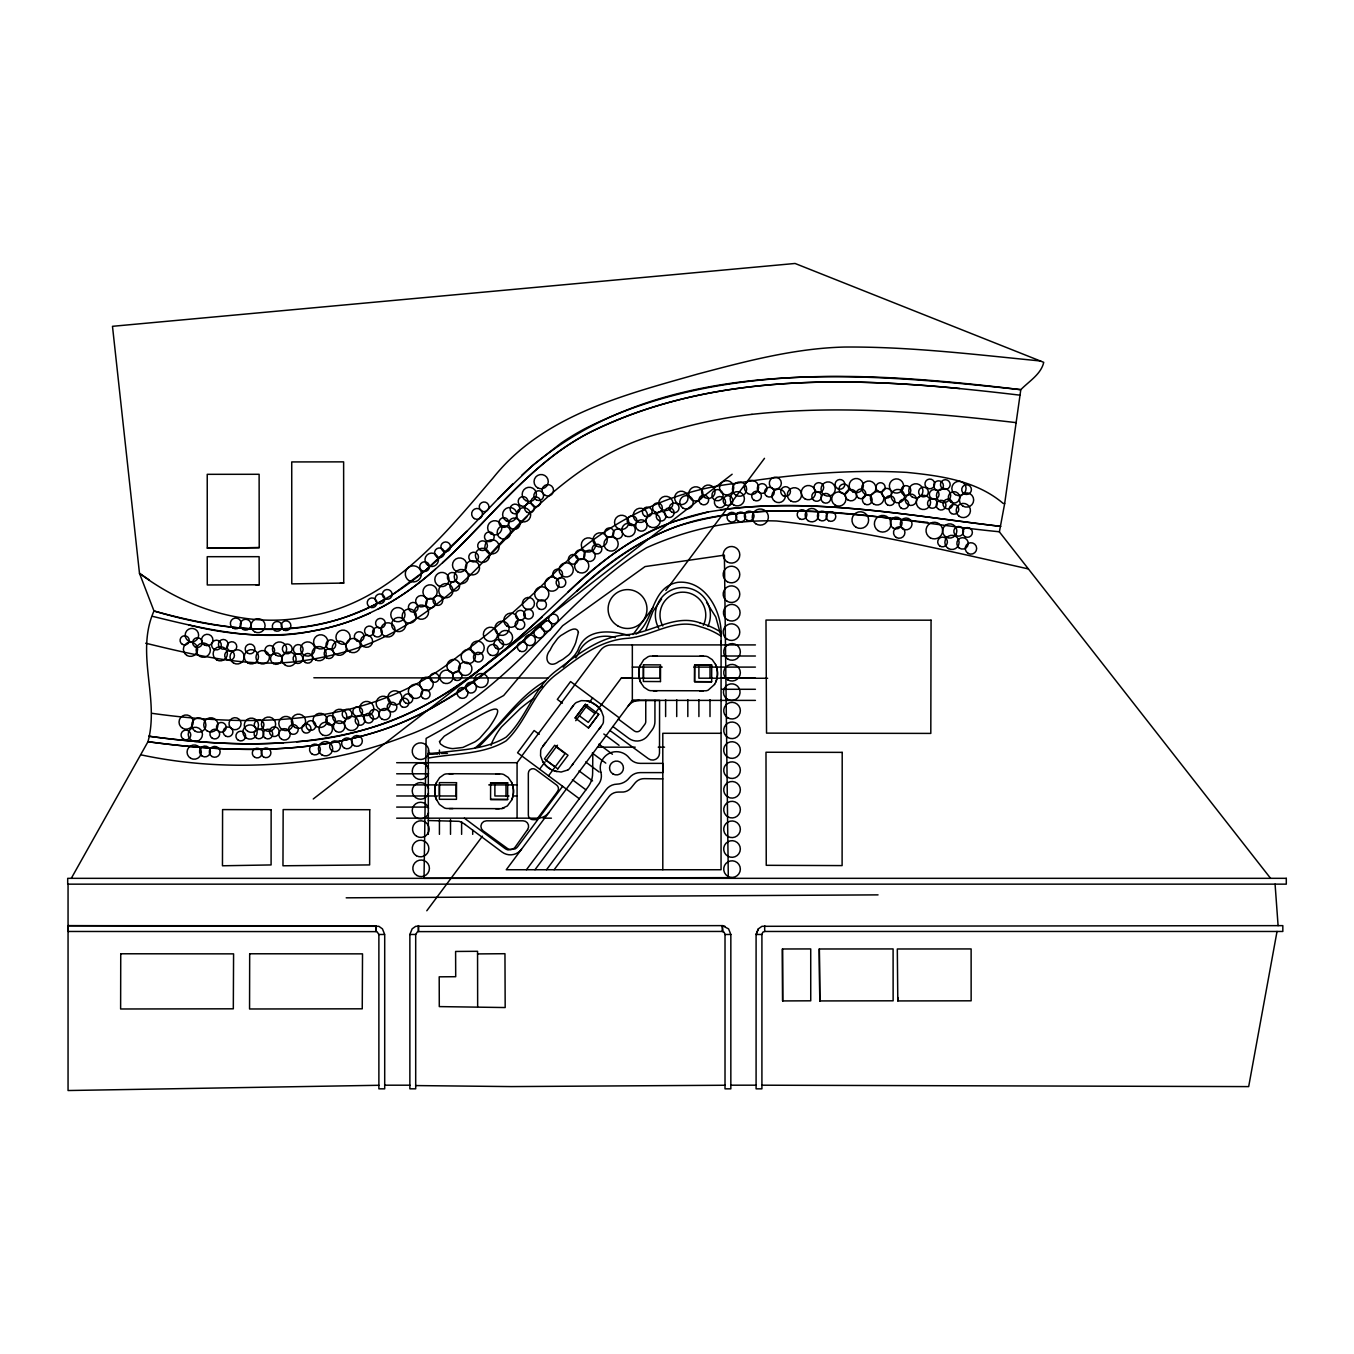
<?xml version="1.0" encoding="UTF-8"?>
<svg xmlns="http://www.w3.org/2000/svg" width="1354" height="1354" viewBox="0 0 1354 1354"><rect width="100%" height="100%" fill="white"/><g stroke="black" fill="none" stroke-linecap="round" stroke-linejoin="round"><path stroke-width="1.5" d="M376.107 925.764L68.055 925.679L68.208 931.467L376.987 931.637L378.883 934.48L378.883 1088.836L384.705 1088.836L384.705 934.48L382.437 928.861L378.832 926.305L68.055 925.679M456.518 782.697L456.467 799.334L439.39 799.3L439.424 782.629L456.501 782.68M490.571 799.469L490.622 782.781L507.682 782.849L507.648 799.52L490.571 799.469L507.632 799.537M643.438 664.848L643.387 681.485L660.464 681.57M660.481 681.553L660.532 664.899L643.455 664.831M711.662 681.722L711.713 665.085L694.636 665L694.568 681.671L711.645 681.739L694.585 681.688L694.636 665L711.696 665.051M722.241 931.45L722.274 925.628L415.729 926.288L412.141 928.844L409.873 934.463L409.873 1088.819L415.695 1088.819L415.695 934.463L417.591 931.62L722.241 931.45L724.136 932.212L725.016 934.48L725.016 1088.836L730.838 1088.836L730.838 934.48L728.57 928.861L722.274 925.628L723.121 931.637M592.815 753.467L592.629 773.388A23.238 23.17 0 0 1 588.042 786.979L526.435 869.742M550.232 769.004L548.692 767.989A21.681 21.681 0 0 1 542.582 761.286L540.551 755.752L540.686 750.404A10.273 10.273 0 0 1 541.431 748.356L574.688 703.86A10.273 10.273 0 0 1 576.364 702.489L581.323 700.644L587.162 700.847A20.242 20.242 0 0 1 590.564 701.88L597.537 706.297A21.258 21.258 0 0 1 601.498 711.239L603.529 716.774L603.41 722.122A10.273 10.273 0 0 1 602.665 724.153L569.408 768.666A10.29 10.29 0 0 1 567.732 770.037M761.913 934.48L762.793 932.212L764.688 931.467L1282.83 931.467L1282.83 925.645L761.963 926.305L758.358 928.861L756.091 934.48L756.091 1088.836L761.913 1088.836L761.913 934.48L756.091 934.48L758.358 928.861M546.474 620.606C497.663 664.222 445.957 708.379 383.064 729.772C307.493 754.957 225.915 752.215 147.975 741.704C234.767 753.399 327.194 755.634 408.959 719.617A289.333 289.333 0 0 0 441.641 702.404C519.818 658.89 570.897 580.544 649.497 538.333A236.713 236.713 0 0 1 678.134 526.012C782.544 493.431 893.843 521.595 999.404 531.767L1004.668 503.586L1020.798 389.681C1028.922 381.337 1041.124 374.212 1043.731 362.33L795.069 263.471L112.484 326.314L139.479 573.317L153.984 610.976C135.112 653.187 159.755 698.309 147.975 741.704L71.288 878.34M1277.025 931.467L1248.676 1086.602L761.913 1085.197M491.045 745.462L491.925 742.703A44.174 44.174 0 0 1 492.704 741.01L495.039 736.491A72.574 72.574 0 0 1 501.522 726.878L520.495 708.362A172.533 172.533 0 0 1 533.696 698.309M645.824 630.084L652.899 611.466L661.581 598.925M448.953 773.693L501.674 773.997A10.273 10.273 0 0 1 503.756 774.522L508.207 777.416L511.524 782.206A20.242 20.242 0 0 1 512.743 785.557L513.132 787.334A21.935 21.935 0 0 1 511.761 799.909L507.378 805.952L501.369 808.676L446.515 808.473A10.29 10.29 0 0 1 444.434 807.949L439.424 804.479L435.988 798.623A22.036 22.036 0 0 1 434.769 789.602L434.956 787.757A21.055 21.055 0 0 1 436.445 782.561L439.661 777.619L444.027 774.522A10.273 10.273 0 0 1 446.109 773.896L453.218 773.726M714.557 684.43L708.176 690.151A10.273 10.273 0 0 1 706.094 690.777L650.529 690.675A10.29 10.29 0 0 1 648.431 690.151L643.996 687.257L640.679 682.467A19.988 19.988 0 0 1 639.714 679.996L638.817 675.511A22.019 22.019 0 0 1 640.12 665.593L643.675 659.821L648.041 656.741A10.273 10.273 0 0 1 650.123 656.115L705.671 656.216A10.273 10.273 0 0 1 707.77 656.741L712.221 659.635L715.538 664.425A20.936 20.936 0 0 1 717.281 670.467L717.468 672.295A21.799 21.799 0 0 1 715.775 682.128L714.557 684.43M571.185 708.345L573.301 705.485M572.251 765.061L573.334 763.605M521.832 755.938L600.313 650.495A13.862 13.862 0 0 1 611.449 644.91L721.09 644.91L720.988 641.153M517.076 818.171L517.076 762.708L522.018 756.074M426.798 910.768L482.447 836.197M632.961 634.569L653.203 607.455M665.846 590.496L764.502 458.329M539.62 769.19L545.137 761.777M557.476 745.208L546.187 760.373L555.14 766.906M575.721 720.7L587.602 704.74M589.312 702.438L592.629 697.987M548.522 775.808L565.092 753.569L556.189 746.934M660.075 667.099L660.075 678.202L621.164 678.236L588.279 722.41L579.377 715.792M562.621 786.302L517.787 846.504A9.224 9.224 0 0 1 515.197 848.873L508.038 849.923A9.241 9.241 0 0 1 504.873 848.399L464.371 818.171M534.982 869.742L599.23 783.374A13.946 13.895 0 0 0 600.905 772.271M546.508 869.742L606.067 789.737A13.862 13.811 0 0 1 616.865 784.152A16.163 16.113 0 0 0 629.255 777.941A13.862 13.811 0 0 1 640.188 772.609L662.783 772.609L662.8 763.368L640.188 763.368A13.862 13.811 0 0 1 629.255 758.02A16.163 16.113 0 0 0 600.905 772.355M588.499 727.961L598.722 714.286L585.402 704.317L575.145 717.958L588.499 727.961L598.722 714.32M575.145 717.958L585.368 704.317M557.797 768.92L568.02 755.261L554.7 745.259L544.443 758.9L557.763 768.92M554.124 869.742L608.945 796.694A11.543 11.509 0 0 1 618.186 792.073L623.382 792.022A11.543 11.509 0 0 0 631.15 787.791L635.094 782.934A11.543 11.509 0 0 1 644.216 778.652L662.783 778.888M545.544 742.551L542.954 745.952M598.976 729.4L601.142 726.573M145.69 643.218C195.975 655.404 248.019 667.928 300.08 661.175A343.019 343.019 0 0 0 336.875 653.948C391.814 640.984 438.814 606.846 478.013 567.36C531.614 508.698 589.041 447.92 670.382 431.046A486.289 486.289 0 0 1 751.961 414.341M487.677 557.611L526.858 516.889M466.876 531.276L426.171 569.797L393.388 594.017M497.95 498.847L532.85 465.184L561.131 443.08A253.198 253.198 0 0 1 584.894 428.71C719.38 360.892 875.987 372.384 1020.798 389.681C855.694 371.842 654.321 353.039 521.713 475.322M512.794 483.886C472.258 524.1 435.277 569.966 385.162 598.993A212.578 212.578 0 0 1 356.17 612.905C291.381 640.408 219.534 629.102 153.984 610.976C229.368 633.57 315.55 640.916 385.704 598.671M567.952 592.07C593.001 567.935 620.623 545.916 652.137 530.836A243.06 243.06 0 0 1 675.426 521.087L707.956 512.015M442.589 562.79C480.992 527.738 513.2 486.035 554.785 454.436A248.679 248.679 0 0 1 587.213 433.771C720.819 366.409 876.241 378.104 1020.07 395.182M542.311 616.899C492.754 661.091 440.152 706.06 375.718 726.353C302.433 749.202 223.985 746.409 148.737 736.204C193.368 742.347 238.558 745.563 283.578 742.771M576.686 591.444C610.485 559.1 650.766 532.105 696.515 520.359C772.474 502.486 851.311 514.097 927.744 522.39M563.162 667.183L574.468 655.454A48.169 48.169 0 0 0 577.887 650.275C585.537 627.579 611.28 630.321 629.559 635.652M435.429 569.171C401.495 599.771 360.046 622.468 314.805 630.541C260.662 642.778 205.266 629.221 152.596 616.358M313.248 798.978L732.142 474.222M478.504 747.002C499.626 726.658 516.619 701.66 542.446 686.292M545.442 680.96C516.619 697.665 499.744 727.267 475.034 748.034M567.732 770.037L561.148 772.034L554.361 770.968M378.206 609.08C463.136 566.023 508.241 472.444 593.797 430.352C707.262 375.735 837.246 376.734 959.868 388.513M636.143 634.095C654.676 621.147 650.699 587.162 677.846 582.322C705.485 579.681 722.325 611.856 721.09 636.109A75.689 75.689 0 0 0 700.103 626.682C675.257 617.492 652.645 635.838 628.493 638.242C600.871 639.663 578.903 657.164 557.95 673.226C533.764 690.083 527.028 721.225 506.091 740.875C483.226 754.838 454.081 753.264 428.321 758.088M370.285 612.939C313.722 639.596 248.764 640.239 188.968 624.989M720.582 509.764C814.092 497.443 908.162 515.502 1000.843 526.384C904.218 515.197 805.681 495.378 708.497 511.914A237.576 237.576 0 0 0 675.426 521.087C599.196 546.153 552.618 615.444 490.114 661.023C436.09 707.668 367.983 737.05 296.611 741.772M751.961 414.341C839.971 404.694 928.726 412.445 1016.312 422.651M428.321 754.381C454.081 749.557 483.226 751.131 506.091 737.168C527.028 717.518 533.764 686.393 557.95 669.536C578.903 653.474 600.871 635.974 628.493 634.552C652.662 632.115 675.24 613.87 700.12 622.925M447.446 753.349L441.421 753.501M340.277 583.151L343.73 583.066L343.628 461.866L291.736 461.934L291.787 583.879L343.73 583.066M378.883 1085.282L68.055 1090.529L68.055 884.162M259.223 547.625L207.28 548.116L207.23 474.323L259.122 474.289L259.223 547.625L207.28 548.116M437.647 753.586L428.321 753.45L437.647 753.789M653.39 690.828L656.944 690.811M449.376 808.609L452.93 808.592M725.016 1085.248L511.338 1086.585L415.695 1085.569M477.573 953.91L504.957 953.707L505.177 1007.545L439.288 1006.597L439.204 976.826L455.706 976.708L455.604 951.456L477.556 951.303L477.657 1006.445M255.771 584.793L259.223 584.776L259.122 556.68L207.23 556.697L207.28 584.962L259.223 584.776M699.984 656.081L703.538 656.064M495.97 773.879L499.524 773.862M346.201 897.82L878.052 894.876M782.646 1000.928L810.741 1000.809L810.724 948.934L782.46 948.985L782.646 1000.928L782.46 948.985M728.317 877.646L424.022 878.306L426.104 738.404L503.654 695.533L562.604 625.751L645.046 566.581L724.39 555.14L728.3 877.646M819.796 1000.928L893.132 1000.809L893.098 948.934L819.305 948.985L819.796 1000.928L819.305 948.985M897.804 1000.928L971.14 1000.809L971.123 948.934L897.313 948.985L897.804 1000.928L897.753 997.475M721.97 644.91L755.43 644.91M721.97 656.013L755.43 656.013M632.335 667.099L662.241 667.099M693.773 667.099L721.09 667.099M721.97 667.099L755.43 667.099M721.09 678.202L698.901 678.202L698.901 667.099M721.97 678.202L755.43 678.202M621.164 678.236L632.335 678.236M721.97 689.288L755.43 689.288M755.43 700.39L632.335 700.39L506.261 869.742L721.056 869.742L721.09 632.284A75.689 75.689 0 0 0 700.103 622.975M721.056 733.293L662.8 733.293L662.8 869.742M597.503 747.171L635.212 747.171M658.247 747.171L664.543 747.171M396.654 762.708L428.016 762.708M428.321 762.708L517.076 762.708M396.654 773.794L428.016 773.794M396.654 784.897L428.016 784.897M428.321 784.897L437.562 784.897M439.305 784.897L456.112 784.897L456.061 795.983L439.424 795.983L439.424 784.897M488.76 784.897L517.076 784.897M396.654 795.983L428.016 795.983M428.321 795.983L437.562 795.983M509.019 795.983L494.887 795.983L494.887 784.897M513.048 795.983L517.076 795.983M396.654 807.086L428.016 807.086M396.654 818.171L428.016 818.171M428.321 818.171L537.69 818.171A13.862 13.862 0 0 0 548.81 812.586M543.056 818.171L551.416 818.171M428.321 820.524L459.091 821.336A21.325 21.325 0 0 1 465.116 824.518M378.883 934.48L384.485 934.48M409.873 934.463L415.695 934.463M725.016 934.48L730.838 934.48M384.705 1085.197L409.873 1085.197M730.838 1085.197L756.091 1085.18M313.84 677.779L548.133 678.032M721.208 678.219L767.633 678.269M657.232 655.945L652.966 655.895M490.622 782.781L507.699 782.866M699.696 690.946L703.251 690.997M495.682 808.744L499.237 808.778M1040.651 360.993C975.388 354.613 910.074 346.539 844.388 347.047C794.375 348.317 745.682 361.349 697.598 374.076C623.906 395.063 543.072 415.153 492.974 478.08C444.01 535.253 391.272 601.074 312.96 615.461C251.776 629.83 188.765 610.316 139.479 573.317L149.38 580.02M151.936 713.321C255.584 727.724 373.23 725.879 458.109 656.216C492.044 631.963 523.406 604.409 552.669 574.722C601.345 525.538 665.152 491.536 734.342 483.547C791.278 474.391 849.043 469.212 906.723 472.377C940.471 475.796 976.268 480.568 1003.06 503.333L1004.668 503.586M615.393 637.632C600.719 633.147 583.252 639.342 577.887 654.473A46.374 46.374 0 0 1 575.704 657.841M1028.397 568.934C945.092 550.232 861.652 530.176 776.637 520.985C731.955 519.394 687.307 529.482 646.62 547.71C559.862 600.567 505.668 699.781 407.249 735.476A429.184 429.184 0 0 1 334.489 756.92C270.631 768.243 204.183 768.412 140.647 754.77M722.241 925.645L724.965 926.305M609.909 730.5L648.464 758.748A6.939 6.939 0 0 0 659.5 753.179L659.584 700.424L632.335 700.39L632.335 644.91M619.32 717.874L570.576 681.57L557.323 699.375L562.418 703.166M618.338 719.092L634.214 730.906A4.57 4.57 0 0 0 640.611 729.958L644.842 724.288A4.637 4.637 0 0 0 645.756 721.513L645.756 700.39M612.888 726.523L628.764 738.336A13.726 13.726 0 0 0 647.957 735.51L652.188 729.84A13.929 13.929 0 0 0 654.93 721.513L654.947 700.39M585.994 706.89L594.897 713.524M603.833 734.003L619.049 745.326M598.908 744.158L612.431 754.229M592.273 753.061L605.797 763.131M585.656 761.963L599.179 772.034M539.231 734.308L534.136 730.517L517.567 752.773L579.309 798.725M579.038 770.866L592.544 780.919M572.403 779.752L585.927 789.822M465.116 824.501L502.114 852.106A13.845 13.845 0 0 0 521.493 849.28M706.585 602.378L715.826 617.069L720.362 633.604M999.286 531.75L1270.577 878.323M1275.079 884.145L1278.091 925.645M764.688 925.645L764.688 931.467M710.004 667.099L710.004 678.202M710.004 699.713L710.004 716.571M698.901 699.713L698.901 716.571M687.815 699.713L687.815 716.571M676.712 699.713L676.712 716.571M665.626 699.713L665.626 716.571M643.438 667.099L643.438 678.202M505.99 784.897L505.99 795.983M472.698 830.137L472.698 834.352M461.612 821.709L461.612 834.352M450.51 819.61L450.51 834.352M439.424 750.065L439.424 754.28M439.424 819.61L439.424 834.352M428.321 750.065L428.321 834.352M428.541 812.857A8.327 8.327 0 0 1 415.729 817.359A8.327 8.327 0 0 1 415.729 803.785A8.327 8.327 0 0 1 428.541 808.27M428.541 793.207A8.327 8.327 0 0 1 415.729 797.709A8.327 8.327 0 0 1 415.729 784.118A8.327 8.327 0 0 1 428.541 788.62M428.558 773.472A8.327 8.327 0 0 1 415.746 777.975A8.327 8.327 0 0 1 415.746 764.401A8.327 8.327 0 0 1 428.558 768.903M556.934 771.628A21.613 21.613 0 0 1 542.666 761.236M587.145 700.898A21.613 21.613 0 0 1 601.413 711.29M640.713 682.45A21.613 21.613 0 0 1 640.527 664.797M715.487 664.442A21.613 21.613 0 0 1 715.691 682.094M436.699 800.248A21.613 21.613 0 0 1 436.513 782.595M504.162 807.949A10.273 10.273 0 0 1 502.08 808.575M511.49 782.223A21.613 21.613 0 0 1 511.677 799.875M658.772 628.324A27.503 27.503 0 0 1 681.807 587.568A27.503 27.503 0 0 1 707.939 626.411M662.749 625.954A22.883 22.883 0 0 1 682.501 592.172A22.883 22.883 0 0 1 703.335 625.311M628.171 705.976A13.862 13.862 0 0 1 639.308 700.39M271.138 809.709L271.088 864.935L222.462 865.781L222.581 809.59L271.138 809.709M376.107 925.645L376.107 931.467L376.107 925.645M418.454 925.628L418.454 931.45L418.454 925.628M842.205 752.367L842.103 865.595L766.246 865.308L765.992 752.249L842.205 752.367M120.743 953.775L120.624 1008.984L233.311 1008.815L233.582 953.859L120.743 953.775M249.678 953.775L249.559 1008.984L362.246 1008.815L362.517 953.859L249.678 953.775M369.744 809.709L369.642 864.918L282.969 865.781L283.155 809.59L369.744 809.709M931.061 620.183L930.807 733.411L766.533 733.123L765.992 620.064L931.061 620.183M439.508 741.586L440.456 743.989L443.74 746.223A23.543 23.543 0 0 0 445.788 747.086A24.931 24.931 0 0 0 452.862 748.627L462.882 747.459L474.882 741.89A40.197 40.197 0 0 0 479.807 738.201L488.76 727.978A105.646 105.646 0 0 0 492.111 723.036C510.34 695.11 478.639 716.994 469.178 721.208A284.56 284.56 0 0 0 460.851 725.896L444.264 736.204L439.508 741.586M578.412 632.301L575.755 642.575A102.041 102.041 0 0 1 574.418 645.841L571.456 651.562A20.885 20.885 0 0 1 568.714 654.879L562.959 659.28A45.359 45.359 0 0 1 558.83 661.531C548.522 669.485 543.056 658.264 550.13 650.072A65.686 65.686 0 0 1 552.957 644.859L557.611 638.529A26.775 26.775 0 0 1 561.131 635.348C565.278 633.249 576.347 624.245 578.412 632.301M527.603 829.562L515.163 847.13A5.551 5.551 0 0 1 507.378 848.416L483.158 830.848A5.551 5.551 0 0 1 486.408 820.812L523.067 820.812A5.551 5.551 0 0 1 527.603 829.562M557.543 791.515L536.59 819.661L532.951 819.661A4.621 4.621 0 0 1 528.331 815.04L528.331 773.303A4.604 4.604 0 0 1 535.659 769.563L556.579 785.015A4.637 4.637 0 0 1 557.543 791.515M1286.3 878.323L67.7 878.34L67.7 884.162L1286.3 884.145L1286.3 878.323M727.877 679.911A8.327 8.327 0 0 0 740.35 672.718A8.327 8.327 0 0 0 727.877 665.508A8.327 8.327 0 0 0 727.877 679.911M726.946 698.935A8.327 8.327 0 0 0 740.029 692.893A8.327 8.327 0 0 0 728.249 684.582A8.327 8.327 0 0 0 726.946 698.935M727.877 876.326A8.327 8.327 0 0 0 740.35 869.116A8.327 8.327 0 0 0 727.877 861.906A8.327 8.327 0 0 0 727.877 876.326M727.877 816.834A8.327 8.327 0 0 0 740.35 809.624A8.327 8.327 0 0 0 727.877 802.414A8.327 8.327 0 0 0 727.877 816.834M727.877 836.484A8.327 8.327 0 0 0 740.35 829.274A8.327 8.327 0 0 0 727.877 822.064A8.327 8.327 0 0 0 727.877 836.484M727.843 856.202A8.327 8.327 0 0 0 740.333 849.009A8.327 8.327 0 0 0 727.843 841.799A8.327 8.327 0 0 0 727.843 856.202M727.877 777.365A8.327 8.327 0 0 0 740.35 770.155A8.327 8.327 0 0 0 727.877 762.945A8.327 8.327 0 0 0 727.877 777.365M727.877 797.015A8.327 8.327 0 0 0 740.35 789.805A8.327 8.327 0 0 0 727.877 782.595A8.327 8.327 0 0 0 727.877 797.015M727.877 717.874A8.327 8.327 0 0 0 740.35 710.664A8.327 8.327 0 0 0 727.877 703.454A8.327 8.327 0 0 0 727.877 717.874M727.877 737.524A8.327 8.327 0 0 0 740.35 730.314A8.327 8.327 0 0 0 727.877 723.121A8.327 8.327 0 0 0 727.877 737.524M727.843 757.258A8.327 8.327 0 0 0 740.333 750.048A8.327 8.327 0 0 0 727.843 742.838A8.327 8.327 0 0 0 727.843 757.258M727.877 659.127A8.31 8.31 0 0 0 740.35 651.934A8.31 8.31 0 0 0 727.877 644.724A8.31 8.31 0 0 0 727.877 659.127M727.301 639.342A8.327 8.327 0 0 0 739.792 632.132A8.327 8.327 0 0 0 727.301 624.922A8.327 8.327 0 0 0 727.301 639.342M727.589 619.912A8.327 8.327 0 0 0 740.079 612.702A8.327 8.327 0 0 0 727.589 605.492A8.327 8.327 0 0 0 727.589 619.912M727.301 601.379A8.327 8.327 0 0 0 739.792 594.169A8.327 8.327 0 0 0 727.301 586.976A8.327 8.327 0 0 0 727.301 601.379M727.301 581.729A8.327 8.327 0 0 0 739.792 574.519A8.327 8.327 0 0 0 727.301 567.309A8.327 8.327 0 0 0 727.301 581.729M902.746 528.754A5.907 5.907 0 0 0 912.021 524.455A5.907 5.907 0 0 0 903.66 518.565A5.907 5.907 0 0 0 902.746 528.754M893.251 528.128A5.907 5.907 0 0 0 902.102 523.016A5.907 5.907 0 0 0 893.251 517.905A5.907 5.907 0 0 0 893.251 528.128M877.9 530.565A8.327 8.327 0 0 0 890.983 524.506A8.327 8.327 0 0 0 879.203 516.196A8.327 8.327 0 0 0 877.9 530.565M930.181 537.775A8.327 8.327 0 0 0 942.655 530.565A8.327 8.327 0 0 0 930.181 523.355A8.327 8.327 0 0 0 930.181 537.775M856.134 527.298A8.327 8.327 0 0 0 868.625 520.088A8.327 8.327 0 0 0 856.134 512.878A8.327 8.327 0 0 0 856.134 527.298M727.335 561.995A8.327 8.327 0 0 0 739.809 554.802A8.327 8.327 0 0 0 727.335 547.591A8.327 8.327 0 0 0 727.335 561.995M416.964 875.513A8.31 8.31 0 0 0 429.421 868.32A8.31 8.31 0 0 0 416.964 861.127A8.31 8.31 0 0 0 416.964 875.513M416.389 855.728A8.327 8.327 0 0 0 428.863 848.518A8.327 8.327 0 0 0 416.389 841.325A8.327 8.327 0 0 0 416.389 855.728M416.677 836.298A8.327 8.327 0 0 0 429.15 829.088A8.327 8.327 0 0 0 416.677 821.895A8.327 8.327 0 0 0 416.677 836.298M416.389 758.392A8.327 8.327 0 0 0 428.863 751.182A8.327 8.327 0 0 0 416.389 743.972A8.327 8.327 0 0 0 416.389 758.392M725.575 504.788A4.857 4.857 0 0 0 732.869 500.574A4.857 4.857 0 0 0 725.575 496.359A4.857 4.857 0 0 0 725.575 504.788M723.053 493.939A7.125 7.125 0 0 0 733.75 487.762A7.125 7.125 0 0 0 723.053 481.601A7.125 7.125 0 0 0 723.053 493.939M733.716 504.957A7.125 7.125 0 0 0 744.412 498.797A7.125 7.125 0 0 0 733.716 492.619A7.125 7.125 0 0 0 733.716 504.957M951.507 513.555A4.857 4.857 0 0 0 958.801 509.341A4.857 4.857 0 0 0 951.507 505.127A4.857 4.857 0 0 0 951.507 513.555M968.11 553.38A5.704 5.704 0 0 0 976.674 548.438A5.704 5.704 0 0 0 968.11 543.496A5.704 5.704 0 0 0 968.11 553.38M896.365 537.504A5.704 5.704 0 0 0 904.929 532.545A5.704 5.704 0 0 0 896.365 527.603A5.704 5.704 0 0 0 896.365 537.504M959.258 548.048A5.704 5.704 0 0 0 968.228 543.902A5.704 5.704 0 0 0 960.138 538.215A5.704 5.704 0 0 0 959.258 548.048M939.761 545.95A4.857 4.857 0 0 0 947.394 542.412A4.857 4.857 0 0 0 940.505 537.572A4.857 4.857 0 0 0 939.761 545.95M948.426 548.556A7.125 7.125 0 0 0 959.106 542.395A7.125 7.125 0 0 0 948.426 536.218A7.125 7.125 0 0 0 948.426 548.556M951.168 502.317A5.704 5.704 0 0 0 959.732 497.375A5.704 5.704 0 0 0 951.168 492.433A5.704 5.704 0 0 0 951.168 502.317M942.536 488.523A4.857 4.857 0 0 0 950.169 484.986A4.857 4.857 0 0 0 943.281 480.145A4.857 4.857 0 0 0 942.536 488.523M936.122 489.877A4.857 4.857 0 0 0 943.416 485.663A4.857 4.857 0 0 0 936.122 481.449A4.857 4.857 0 0 0 936.122 489.877M927.388 488.134A4.857 4.857 0 0 0 934.683 483.92A4.857 4.857 0 0 0 927.388 479.705A4.857 4.857 0 0 0 927.388 488.134M959.224 516.314A7.125 7.125 0 0 0 970.412 511.135A7.125 7.125 0 0 0 960.324 504.026A7.125 7.125 0 0 0 959.224 516.314M962.999 506.159A7.125 7.125 0 0 0 973.678 499.998A7.125 7.125 0 0 0 962.999 493.821A7.125 7.125 0 0 0 962.999 506.159M964.133 493.821A4.857 4.857 0 0 0 971.427 489.606A4.857 4.857 0 0 0 964.133 485.409A4.857 4.857 0 0 0 964.133 493.821M955.382 494.616A7.125 7.125 0 0 0 966.079 488.456A7.125 7.125 0 0 0 955.382 482.278A7.125 7.125 0 0 0 955.382 494.616M931.772 498.627A4.857 4.857 0 0 0 939.067 494.413A4.857 4.857 0 0 0 931.772 490.199A4.857 4.857 0 0 0 931.772 498.627M903.541 494.701A4.857 4.857 0 0 0 910.836 490.486A4.857 4.857 0 0 0 903.541 486.272A4.857 4.857 0 0 0 903.541 494.701M908.06 504.72A5.704 5.704 0 0 0 916.624 499.778A5.704 5.704 0 0 0 908.06 494.836A5.704 5.704 0 0 0 908.06 504.72M945.464 508.258A4.857 4.857 0 0 0 952.759 504.043A4.857 4.857 0 0 0 945.464 499.829A4.857 4.857 0 0 0 945.464 508.258M965.08 536.658A4.857 4.857 0 0 0 972.375 532.444A4.857 4.857 0 0 0 965.08 528.229A4.857 4.857 0 0 0 965.08 536.658M956.262 535.541A4.857 4.857 0 0 0 963.557 531.327A4.857 4.857 0 0 0 956.262 527.112A4.857 4.857 0 0 0 956.262 535.541M946.158 537.132A7.125 7.125 0 0 0 956.838 530.971A7.125 7.125 0 0 0 946.158 524.793A7.125 7.125 0 0 0 946.158 537.132M938.677 509.375A4.857 4.857 0 0 0 945.972 505.16A4.857 4.857 0 0 0 938.677 500.946A4.857 4.857 0 0 0 938.677 509.375M384.807 598.603A4.857 4.857 0 0 0 392.101 594.389A4.857 4.857 0 0 0 384.807 590.175A4.857 4.857 0 0 0 384.807 598.603M377.563 603.021A4.857 4.857 0 0 0 384.858 598.807A4.857 4.857 0 0 0 377.563 594.592A4.857 4.857 0 0 0 377.563 603.021M369.642 606.998A4.857 4.857 0 0 0 376.937 602.784A4.857 4.857 0 0 0 369.642 598.586A4.857 4.857 0 0 0 369.642 606.998M409.314 580.866A8.073 8.073 0 0 0 421.416 573.876A8.073 8.073 0 0 0 409.314 566.886A8.073 8.073 0 0 0 409.314 580.866M746.765 520.173A4.857 4.857 0 0 0 754.06 515.959A4.857 4.857 0 0 0 746.765 511.744A4.857 4.857 0 0 0 746.765 520.173M738.336 521.138A4.857 4.857 0 0 0 745.631 516.923A4.857 4.857 0 0 0 738.336 512.709A4.857 4.857 0 0 0 738.336 521.138M729.467 521.408A4.857 4.857 0 0 0 736.779 517.194A4.857 4.857 0 0 0 729.467 512.98A4.857 4.857 0 0 0 729.467 521.408M823.418 502.503A4.857 4.857 0 0 0 830.73 498.289A4.857 4.857 0 0 0 823.418 494.075A4.857 4.857 0 0 0 823.418 502.503M901.07 508.038A4.857 4.857 0 0 0 908.703 504.5A4.857 4.857 0 0 0 901.832 499.643A4.857 4.857 0 0 0 901.07 508.038M929.961 507.615A4.857 4.857 0 0 0 937.256 503.4A4.857 4.857 0 0 0 929.961 499.186A4.857 4.857 0 0 0 929.961 507.615M940.014 501.725A7.125 7.125 0 0 0 950.694 495.564A7.125 7.125 0 0 0 940.014 489.386A7.125 7.125 0 0 0 940.014 501.725M816.394 491.739A4.857 4.857 0 0 0 823.689 487.525A4.857 4.857 0 0 0 816.394 483.31A4.857 4.857 0 0 0 816.394 491.739M759.357 492.501A4.857 4.857 0 0 0 767.007 488.946A4.857 4.857 0 0 0 760.119 484.106A4.857 4.857 0 0 0 759.357 492.501M841.443 493.127A4.857 4.857 0 0 0 848.738 488.912A4.857 4.857 0 0 0 841.443 484.698A4.857 4.857 0 0 0 841.443 493.127M837.534 488.574A4.857 4.857 0 0 0 844.828 484.36A4.857 4.857 0 0 0 837.534 480.145A4.857 4.857 0 0 0 837.534 488.574M813.889 500.421A4.857 4.857 0 0 0 821.523 496.884A4.857 4.857 0 0 0 814.634 492.027A4.857 4.857 0 0 0 813.889 500.421M701.372 504.196A4.857 4.857 0 0 0 708.667 499.981A4.857 4.857 0 0 0 701.372 495.767A4.857 4.857 0 0 0 701.372 504.196M714.337 499.761A5.619 5.619 0 0 0 723.154 495.666A5.619 5.619 0 0 0 715.2 490.063A5.619 5.619 0 0 0 714.337 499.761M717.163 507.005A5.619 5.619 0 0 0 725.592 502.148A5.619 5.619 0 0 0 717.163 497.29A5.619 5.619 0 0 0 717.163 507.005M766.99 496.393A4.857 4.857 0 0 0 774.285 492.179A4.857 4.857 0 0 0 766.99 487.965A4.857 4.857 0 0 0 766.99 496.393M919.891 508.562A7.125 7.125 0 0 0 930.587 502.402A7.125 7.125 0 0 0 919.891 496.224A7.125 7.125 0 0 0 919.891 508.562M804.835 498.78A7.125 7.125 0 0 0 815.531 492.619A7.125 7.125 0 0 0 804.835 486.441A7.125 7.125 0 0 0 804.835 498.78M865.24 494.295A7.125 7.125 0 0 0 875.92 488.117A7.125 7.125 0 0 0 865.24 481.956A7.125 7.125 0 0 0 865.24 494.295M892.371 491.807A7.125 7.125 0 0 0 903.575 486.611A7.125 7.125 0 0 0 893.488 479.519A7.125 7.125 0 0 0 892.371 491.807M747.916 493.584A7.125 7.125 0 0 0 758.595 487.423A7.125 7.125 0 0 0 747.916 481.245A7.125 7.125 0 0 0 747.916 493.584M692.266 500.066A7.125 7.125 0 0 0 702.963 493.905A7.125 7.125 0 0 0 692.266 487.728A7.125 7.125 0 0 0 692.266 500.066M834.741 504.822A7.125 7.125 0 0 0 845.928 499.643A7.125 7.125 0 0 0 835.841 492.534A7.125 7.125 0 0 0 834.741 504.822M824.586 495.192A7.125 7.125 0 0 0 835.283 489.031A7.125 7.125 0 0 0 824.586 482.853A7.125 7.125 0 0 0 824.586 495.192M790.854 500.997A7.125 7.125 0 0 0 801.551 494.819A7.125 7.125 0 0 0 790.854 488.659A7.125 7.125 0 0 0 790.854 500.997M772.305 488.439A6.042 6.042 0 0 0 781.36 483.209A6.042 6.042 0 0 0 772.305 477.979A6.042 6.042 0 0 0 772.305 488.439M422.177 570.846A4.857 4.857 0 0 0 429.472 566.632A4.857 4.857 0 0 0 422.177 562.418A4.857 4.857 0 0 0 422.177 570.846M442.893 550.756A4.857 4.857 0 0 0 450.543 547.219A4.857 4.857 0 0 0 443.655 542.379A4.857 4.857 0 0 0 442.893 550.756M437.003 557.019A4.857 4.857 0 0 0 444.298 552.804A4.857 4.857 0 0 0 437.003 548.59A4.857 4.857 0 0 0 437.003 557.019M427.83 565.312A6.736 6.736 0 0 0 438.408 560.421A6.736 6.736 0 0 0 428.88 553.701A6.736 6.736 0 0 0 427.83 565.312M799.622 518.802A4.857 4.857 0 0 0 806.899 514.588A4.857 4.857 0 0 0 799.622 510.373A4.857 4.857 0 0 0 799.622 518.802M828.513 520.715A4.857 4.857 0 0 0 835.79 516.517A4.857 4.857 0 0 0 828.513 512.303A4.857 4.857 0 0 0 828.513 520.715M819.83 520.241A4.857 4.857 0 0 0 827.125 516.026A4.857 4.857 0 0 0 819.83 511.812A4.857 4.857 0 0 0 819.83 520.241M807.999 520.647A6.736 6.736 0 0 0 818.578 515.739A6.736 6.736 0 0 0 809.049 509.036A6.736 6.736 0 0 0 807.999 520.647M864.867 504.111A4.857 4.857 0 0 0 872.162 499.897A4.857 4.857 0 0 0 864.867 495.682A4.857 4.857 0 0 0 864.867 504.111M887.496 504.839A4.857 4.857 0 0 0 894.791 500.625A4.857 4.857 0 0 0 887.496 496.41A4.857 4.857 0 0 0 887.496 504.839M754.11 500.252A4.857 4.857 0 0 0 761.405 496.055A4.857 4.857 0 0 0 754.11 491.841A4.857 4.857 0 0 0 754.11 500.252M735.984 495.31A7.125 7.125 0 0 0 746.663 489.149A7.125 7.125 0 0 0 735.984 482.972A7.125 7.125 0 0 0 735.984 495.31M921.042 496.224A4.857 4.857 0 0 0 928.336 492.027A4.857 4.857 0 0 0 921.042 487.812A4.857 4.857 0 0 0 921.042 496.224M783.154 495.733A4.857 4.857 0 0 0 790.448 491.536A4.857 4.857 0 0 0 783.154 487.322A4.857 4.857 0 0 0 783.154 495.733M884.247 497.426A4.857 4.857 0 0 0 891.541 493.211A4.857 4.857 0 0 0 884.247 488.997A4.857 4.857 0 0 0 884.247 497.426M858.571 498.069A4.857 4.857 0 0 0 865.866 493.855A4.857 4.857 0 0 0 858.571 489.64A4.857 4.857 0 0 0 858.571 498.069M878.238 491.265A4.604 4.604 0 0 0 885.127 487.288A4.604 4.604 0 0 0 878.238 483.31A4.604 4.604 0 0 0 878.238 491.265M774.776 501.386A6.736 6.736 0 0 0 785.354 496.478A6.736 6.736 0 0 0 775.825 489.776A6.736 6.736 0 0 0 774.776 501.386M873.753 504.111A6.736 6.736 0 0 0 883.857 498.289A6.736 6.736 0 0 0 873.753 492.467A6.736 6.736 0 0 0 873.753 504.111M894.469 501.945A6.736 6.736 0 0 0 904.557 496.123A6.736 6.736 0 0 0 894.469 490.283A6.736 6.736 0 0 0 894.469 501.945M852.715 491.773A7.125 7.125 0 0 0 863.395 485.595A7.125 7.125 0 0 0 852.715 479.434A7.125 7.125 0 0 0 852.715 491.773M912.291 497.02A7.125 7.125 0 0 0 922.971 490.859A7.125 7.125 0 0 0 912.291 484.681A7.125 7.125 0 0 0 912.291 497.02M848.146 500.1A5.704 5.704 0 0 0 856.71 495.158A5.704 5.704 0 0 0 848.146 490.216A5.704 5.704 0 0 0 848.146 500.1M755.667 523.676A8.073 8.073 0 0 0 768.344 517.803A8.073 8.073 0 0 0 756.92 509.747A8.073 8.073 0 0 0 755.667 523.676M677.982 503.739A6.736 6.736 0 0 0 688.069 497.9A6.736 6.736 0 0 0 677.982 492.077A6.736 6.736 0 0 0 677.982 503.739M704.977 497.578A6.736 6.736 0 0 0 715.064 491.739A6.736 6.736 0 0 0 704.977 485.917A6.736 6.736 0 0 0 704.977 497.578M682.602 507.835A6.736 6.736 0 0 0 693.197 502.926A6.736 6.736 0 0 0 683.652 496.224A6.736 6.736 0 0 0 682.602 507.835M496.326 648.431A4.857 4.857 0 0 0 503.62 644.216A4.857 4.857 0 0 0 496.326 640.002A4.857 4.857 0 0 0 496.326 648.431M486.915 640.51A7.125 7.125 0 0 0 497.612 634.349A7.125 7.125 0 0 0 486.915 628.171A7.125 7.125 0 0 0 486.915 640.51M501.911 643.742A7.125 7.125 0 0 0 512.607 637.582A7.125 7.125 0 0 0 501.911 631.404A7.125 7.125 0 0 0 501.911 643.742M655.031 512.015A4.857 4.857 0 0 0 662.326 507.801A4.857 4.857 0 0 0 655.031 503.586A4.857 4.857 0 0 0 655.031 512.015M629.593 524.878A4.857 4.857 0 0 0 636.888 520.664A4.857 4.857 0 0 0 629.593 516.449A4.857 4.857 0 0 0 629.593 524.878M638.529 530.429A5.704 5.704 0 0 0 647.094 525.47A5.704 5.704 0 0 0 638.529 520.528A5.704 5.704 0 0 0 638.529 530.429M671.77 512.117A4.857 4.857 0 0 0 679.065 507.902A4.857 4.857 0 0 0 671.77 503.688A4.857 4.857 0 0 0 671.77 512.117M666.828 516.906A4.857 4.857 0 0 0 674.123 512.692A4.857 4.857 0 0 0 666.828 508.478A4.857 4.857 0 0 0 666.828 516.906M658.653 520.427A4.857 4.857 0 0 0 665.948 516.229A4.857 4.857 0 0 0 658.653 512.015A4.857 4.857 0 0 0 658.653 520.427M662.258 509.578A7.125 7.125 0 0 0 672.938 503.4A7.125 7.125 0 0 0 662.258 497.24A7.125 7.125 0 0 0 662.258 509.578M326.602 657.892A4.857 4.857 0 0 0 333.896 653.677A4.857 4.857 0 0 0 326.602 649.463A4.857 4.857 0 0 0 326.602 657.892M328.074 648.668A4.857 4.857 0 0 0 335.724 645.13A4.857 4.857 0 0 0 328.836 640.273A4.857 4.857 0 0 0 328.074 648.668M335.724 654.405A7.125 7.125 0 0 0 346.404 648.244A7.125 7.125 0 0 0 335.724 642.067A7.125 7.125 0 0 0 335.724 654.405M317.141 648.041A7.125 7.125 0 0 0 327.82 641.864A7.125 7.125 0 0 0 317.141 635.703A7.125 7.125 0 0 0 317.141 648.041M339.499 643.37A7.125 7.125 0 0 0 350.195 637.192A7.125 7.125 0 0 0 339.499 631.032A7.125 7.125 0 0 0 339.499 643.37M315.516 659.804A7.125 7.125 0 0 0 326.196 653.627A7.125 7.125 0 0 0 315.516 647.466A7.125 7.125 0 0 0 315.516 659.804M349.62 651.731A7.125 7.125 0 0 0 360.316 645.553A7.125 7.125 0 0 0 349.62 639.393A7.125 7.125 0 0 0 349.62 651.731M356.762 640.78A4.857 4.857 0 0 0 364.057 636.566A4.857 4.857 0 0 0 356.762 632.369A4.857 4.857 0 0 0 356.762 640.78M452.321 590.361A4.857 4.857 0 0 0 459.615 586.147A4.857 4.857 0 0 0 452.321 581.932A4.857 4.857 0 0 0 452.321 590.361M427.813 607.151A4.857 4.857 0 0 0 435.463 603.613A4.857 4.857 0 0 0 428.575 598.773A4.857 4.857 0 0 0 427.813 607.151M435.074 604.527A4.857 4.857 0 0 0 442.724 600.99A4.857 4.857 0 0 0 435.836 596.149A4.857 4.857 0 0 0 435.074 604.527M449.816 581.526A4.857 4.857 0 0 0 457.11 577.329A4.857 4.857 0 0 0 449.816 573.114A4.857 4.857 0 0 0 449.816 581.526M457.77 582.762A7.125 7.125 0 0 0 468.467 576.601A7.125 7.125 0 0 0 457.77 570.423A7.125 7.125 0 0 0 457.77 582.762M405.709 622.265A7.125 7.125 0 0 0 416.406 616.087A7.125 7.125 0 0 0 405.709 609.926A7.125 7.125 0 0 0 405.709 622.265M426.493 598.079A7.125 7.125 0 0 0 437.173 591.918A7.125 7.125 0 0 0 426.493 585.74A7.125 7.125 0 0 0 426.493 598.079M438.357 585.673A7.125 7.125 0 0 0 449.037 579.495A7.125 7.125 0 0 0 438.357 573.334A7.125 7.125 0 0 0 438.357 585.673M456.044 571.219A7.125 7.125 0 0 0 466.741 565.058A7.125 7.125 0 0 0 456.044 558.88A7.125 7.125 0 0 0 456.044 571.219M442.318 596.86A7.125 7.125 0 0 0 453.015 590.699A7.125 7.125 0 0 0 442.318 584.522A7.125 7.125 0 0 0 442.318 596.86M468.332 573.639A7.125 7.125 0 0 0 479.536 568.46A7.125 7.125 0 0 0 469.449 561.351A7.125 7.125 0 0 0 468.332 573.639M471.192 561.284A4.857 4.857 0 0 0 478.504 557.069A4.857 4.857 0 0 0 471.192 552.855A4.857 4.857 0 0 0 471.192 561.284M410.821 611.483A4.857 4.857 0 0 0 418.115 607.269A4.857 4.857 0 0 0 410.821 603.055A4.857 4.857 0 0 0 410.821 611.483M417.861 618.321A7.125 7.125 0 0 0 428.558 612.143A7.125 7.125 0 0 0 417.861 605.983A7.125 7.125 0 0 0 417.861 618.321M418.488 606.169A5.704 5.704 0 0 0 427.052 601.227A5.704 5.704 0 0 0 418.488 596.285A5.704 5.704 0 0 0 418.488 606.169M555.225 578.175A4.857 4.857 0 0 0 562.536 573.961A4.857 4.857 0 0 0 555.225 569.763A4.857 4.857 0 0 0 555.225 578.175M518.007 619.421A4.857 4.857 0 0 0 525.301 615.207A4.857 4.857 0 0 0 518.007 610.992A4.857 4.857 0 0 0 518.007 619.421M577.667 558.965A4.857 4.857 0 0 0 584.962 554.751A4.857 4.857 0 0 0 577.667 550.536A4.857 4.857 0 0 0 577.667 558.965M570.796 563.535A4.857 4.857 0 0 0 578.09 559.32A4.857 4.857 0 0 0 570.796 555.106A4.857 4.857 0 0 0 570.796 563.535M558.542 586.722A4.857 4.857 0 0 0 565.837 582.525A4.857 4.857 0 0 0 558.542 578.31A4.857 4.857 0 0 0 558.542 586.722M475.88 661.395A4.857 4.857 0 0 0 483.175 657.181A4.857 4.857 0 0 0 475.88 652.966A4.857 4.857 0 0 0 475.88 661.395M490.148 654.862A5.619 5.619 0 0 0 498.577 649.988A5.619 5.619 0 0 0 490.148 645.13A5.619 5.619 0 0 0 490.148 654.862M526.08 618.423A4.857 4.857 0 0 0 533.374 614.208A4.857 4.857 0 0 0 526.08 609.994A4.857 4.857 0 0 0 526.08 618.423M649.615 526.655A7.125 7.125 0 0 0 660.312 520.478A7.125 7.125 0 0 0 649.615 514.317A7.125 7.125 0 0 0 649.615 526.655M548.438 590.259A7.125 7.125 0 0 0 559.117 584.082A7.125 7.125 0 0 0 548.438 577.921A7.125 7.125 0 0 0 548.438 590.259M596.572 546.068A7.125 7.125 0 0 0 607.252 539.891A7.125 7.125 0 0 0 596.572 533.73A7.125 7.125 0 0 0 596.572 546.068M618.084 528.534A7.125 7.125 0 0 0 628.781 522.373A7.125 7.125 0 0 0 618.084 516.196A7.125 7.125 0 0 0 618.084 528.534M506.853 626.056A7.125 7.125 0 0 0 518.04 620.877A7.125 7.125 0 0 0 507.953 613.768A7.125 7.125 0 0 0 506.853 626.056M464.744 662.732A7.125 7.125 0 0 0 475.423 656.555A7.125 7.125 0 0 0 464.744 650.394A7.125 7.125 0 0 0 464.744 662.732M607.523 550.164A7.125 7.125 0 0 0 618.203 544.003A7.125 7.125 0 0 0 607.523 537.826A7.125 7.125 0 0 0 607.523 550.164M577.616 571.726A7.125 7.125 0 0 0 588.804 566.547A7.125 7.125 0 0 0 578.717 559.439A7.125 7.125 0 0 0 577.616 571.726M562.621 576.059A7.125 7.125 0 0 0 573.301 569.882A7.125 7.125 0 0 0 562.621 563.721A7.125 7.125 0 0 0 562.621 576.059M538.198 600.042A7.125 7.125 0 0 0 548.878 593.881A7.125 7.125 0 0 0 538.198 587.704A7.125 7.125 0 0 0 538.198 600.042M525.403 608.708A6.042 6.042 0 0 0 534.475 603.478A6.042 6.042 0 0 0 525.403 598.231A6.042 6.042 0 0 0 525.403 608.708M517.533 628.798A4.857 4.857 0 0 0 524.81 624.583A4.857 4.857 0 0 0 517.533 620.386A4.857 4.857 0 0 0 517.533 628.798M498.424 634.467A7.125 7.125 0 0 0 509.121 628.307A7.125 7.125 0 0 0 498.424 622.129A7.125 7.125 0 0 0 498.424 634.467M644.842 516.162A4.857 4.857 0 0 0 652.137 511.947A4.857 4.857 0 0 0 644.842 507.733A4.857 4.857 0 0 0 644.842 516.162M539.146 608.894A4.857 4.857 0 0 0 546.441 604.679A4.857 4.857 0 0 0 539.146 600.465A4.857 4.857 0 0 0 539.146 608.894M615.291 538.113A4.857 4.857 0 0 0 622.586 533.899A4.857 4.857 0 0 0 615.291 529.685A4.857 4.857 0 0 0 615.291 538.113M594.558 553.261A4.857 4.857 0 0 0 601.853 549.047A4.857 4.857 0 0 0 594.558 544.833A4.857 4.857 0 0 0 594.558 553.261M606.998 536.506A4.604 4.604 0 0 0 613.887 532.528A4.604 4.604 0 0 0 606.998 528.551A4.604 4.604 0 0 0 606.998 536.506M625.176 535.761A6.736 6.736 0 0 0 635.28 529.939A6.736 6.736 0 0 0 625.176 524.1A6.736 6.736 0 0 0 625.176 535.761M584.843 551.129A7.125 7.125 0 0 0 595.523 544.951A7.125 7.125 0 0 0 584.843 538.79A7.125 7.125 0 0 0 584.843 551.129M636.786 521.51A7.125 7.125 0 0 0 647.483 515.332A7.125 7.125 0 0 0 636.786 509.172A7.125 7.125 0 0 0 636.786 521.51M586.214 560.488A5.704 5.704 0 0 0 595.185 556.342A5.704 5.704 0 0 0 587.111 550.655A5.704 5.704 0 0 0 586.214 560.488M183.484 739.182A4.857 4.857 0 0 0 190.779 734.968A4.857 4.857 0 0 0 183.484 730.754A4.857 4.857 0 0 0 183.484 739.182M182.587 728.249A7.125 7.125 0 0 0 193.267 722.071A7.125 7.125 0 0 0 182.587 715.911A7.125 7.125 0 0 0 182.587 728.249M354.206 745.648A5.433 5.433 0 0 0 362.347 740.96A5.433 5.433 0 0 0 354.206 736.254A5.433 5.433 0 0 0 354.206 745.648M344.339 748.068A5.433 5.433 0 0 0 352.48 743.363A5.433 5.433 0 0 0 344.339 738.658A5.433 5.433 0 0 0 344.339 748.068M332.305 750.945A5.433 5.433 0 0 0 340.446 746.257A5.433 5.433 0 0 0 332.305 741.552A5.433 5.433 0 0 0 332.305 750.945M321.947 754.923A7.176 7.176 0 0 0 332.712 748.711A7.176 7.176 0 0 0 321.947 742.517A7.176 7.176 0 0 0 321.947 754.923M312.232 754.195A5.433 5.433 0 0 0 320.373 749.49A5.433 5.433 0 0 0 312.232 744.802A5.433 5.433 0 0 0 312.232 754.195M474.34 518.599A5.433 5.433 0 0 0 482.481 513.894A5.433 5.433 0 0 0 474.34 509.189A5.433 5.433 0 0 0 474.34 518.599M481.652 511.05A4.857 4.857 0 0 0 488.946 506.853A4.857 4.857 0 0 0 481.652 502.639A4.857 4.857 0 0 0 481.652 511.05M543.749 630.71A5.433 5.433 0 0 0 551.89 626.005A5.433 5.433 0 0 0 543.749 621.317A5.433 5.433 0 0 0 543.749 630.71M536.539 637.294A5.433 5.433 0 0 0 544.68 632.589A5.433 5.433 0 0 0 536.539 627.884A5.433 5.433 0 0 0 536.539 637.294M233.057 628.154A5.433 5.433 0 0 0 241.198 623.449A5.433 5.433 0 0 0 233.057 618.761A5.433 5.433 0 0 0 233.057 628.154M242.925 629.407A5.433 5.433 0 0 0 251.065 624.702A5.433 5.433 0 0 0 242.925 619.997A5.433 5.433 0 0 0 242.925 629.407M254.569 631.759A7.024 7.024 0 0 0 265.096 625.683A7.024 7.024 0 0 0 254.569 619.59A7.024 7.024 0 0 0 254.569 631.759M459.801 697.648A5.433 5.433 0 0 0 467.942 692.943A5.433 5.433 0 0 0 459.801 688.238A5.433 5.433 0 0 0 459.801 697.648M468.23 692.351A5.433 5.433 0 0 0 476.371 687.646A5.433 5.433 0 0 0 468.23 682.941A5.433 5.433 0 0 0 468.23 692.351M477.674 686.58A7.024 7.024 0 0 0 488.202 680.503A7.024 7.024 0 0 0 477.674 674.427A7.024 7.024 0 0 0 477.674 686.58M527.281 644.876A5.433 5.433 0 0 0 535.422 640.171A5.433 5.433 0 0 0 527.281 635.466A5.433 5.433 0 0 0 527.281 644.876M519.767 651.02A4.857 4.857 0 0 0 527.061 646.806A4.857 4.857 0 0 0 519.767 642.591A4.857 4.857 0 0 0 519.767 651.02M551.061 623.178A4.857 4.857 0 0 0 558.356 618.964A4.857 4.857 0 0 0 551.061 614.75A4.857 4.857 0 0 0 551.061 623.178M212.003 756.531A5.433 5.433 0 0 0 220.143 751.842A5.433 5.433 0 0 0 212.003 747.137A5.433 5.433 0 0 0 212.003 756.531M202.237 756.175A5.433 5.433 0 0 0 210.378 751.47A5.433 5.433 0 0 0 202.237 746.782A5.433 5.433 0 0 0 202.237 756.175M190.626 758.257A7.109 7.109 0 0 0 201.306 752.096A7.109 7.109 0 0 0 190.626 745.936A7.109 7.109 0 0 0 190.626 758.257M394.336 620.826A7.125 7.125 0 0 0 405.015 614.665A7.125 7.125 0 0 0 394.336 608.488A7.125 7.125 0 0 0 394.336 620.826M227.133 659.686A4.857 4.857 0 0 0 234.428 655.471A4.857 4.857 0 0 0 227.133 651.257A4.857 4.857 0 0 0 227.133 659.686M375.007 636.363A4.857 4.857 0 0 0 382.302 632.149A4.857 4.857 0 0 0 375.007 627.934A4.857 4.857 0 0 0 375.007 636.363M213.661 649.023A4.857 4.857 0 0 0 221.294 645.469A4.857 4.857 0 0 0 214.423 640.628A4.857 4.857 0 0 0 213.661 649.023M220.499 648.312A4.857 4.857 0 0 0 228.149 644.775A4.857 4.857 0 0 0 221.261 639.917A4.857 4.857 0 0 0 220.499 648.312M229.469 650.817A4.857 4.857 0 0 0 236.764 646.603A4.857 4.857 0 0 0 229.469 642.388A4.857 4.857 0 0 0 229.469 650.817M366.968 635.144A4.857 4.857 0 0 0 374.263 630.93A4.857 4.857 0 0 0 366.968 626.716A4.857 4.857 0 0 0 366.968 635.144M247.816 662.969A7.125 7.125 0 0 0 258.512 656.808A7.125 7.125 0 0 0 247.816 650.631A7.125 7.125 0 0 0 247.816 662.969M186.937 655.454A7.125 7.125 0 0 0 197.616 649.294A7.125 7.125 0 0 0 186.937 643.116A7.125 7.125 0 0 0 186.937 655.454M384.367 636.058A7.125 7.125 0 0 0 395.063 629.881A7.125 7.125 0 0 0 384.367 623.72A7.125 7.125 0 0 0 384.367 636.058M216.708 659.923A7.125 7.125 0 0 0 227.387 653.762A7.125 7.125 0 0 0 216.708 647.584A7.125 7.125 0 0 0 216.708 659.923M233.565 663.054A7.125 7.125 0 0 0 244.262 656.893A7.125 7.125 0 0 0 233.565 650.715A7.125 7.125 0 0 0 233.565 663.054M363.549 646.518A6.042 6.042 0 0 0 372.621 641.288A6.042 6.042 0 0 0 363.549 636.058A6.042 6.042 0 0 0 363.549 646.518M378.003 627.461A4.857 4.857 0 0 0 385.298 623.246A4.857 4.857 0 0 0 378.003 619.032A4.857 4.857 0 0 0 378.003 627.461M395.182 630.71A7.125 7.125 0 0 0 405.861 624.532A7.125 7.125 0 0 0 395.182 618.372A7.125 7.125 0 0 0 395.182 630.71M247.63 653.17A4.857 4.857 0 0 0 254.924 648.955A4.857 4.857 0 0 0 247.63 644.741A4.857 4.857 0 0 0 247.63 653.17M195.044 646.806A4.857 4.857 0 0 0 202.338 642.591A4.857 4.857 0 0 0 195.044 638.377A4.857 4.857 0 0 0 195.044 646.806M182.35 644.335A4.604 4.604 0 0 0 189.238 640.357A4.604 4.604 0 0 0 182.35 636.38A4.604 4.604 0 0 0 182.35 644.335M199.681 656.318A7.125 7.125 0 0 0 210.361 650.157A7.125 7.125 0 0 0 199.681 643.979A7.125 7.125 0 0 0 199.681 656.318M204.369 644.927A5.704 5.704 0 0 0 212.933 639.985A5.704 5.704 0 0 0 204.369 635.043A5.704 5.704 0 0 0 204.369 644.927M191.777 740.536A7.125 7.125 0 0 0 202.457 734.359A7.125 7.125 0 0 0 191.777 728.198A7.125 7.125 0 0 0 191.777 740.536M520.613 505.685A4.857 4.857 0 0 0 527.908 501.471A4.857 4.857 0 0 0 520.613 497.256A4.857 4.857 0 0 0 520.613 505.685M501.048 526.503A4.857 4.857 0 0 0 508.698 522.966A4.857 4.857 0 0 0 501.809 518.108A4.857 4.857 0 0 0 501.048 526.503M511.457 528.652A5.704 5.704 0 0 0 520.021 523.71A5.704 5.704 0 0 0 511.457 518.768A5.704 5.704 0 0 0 511.457 528.652M536.302 499.829A4.857 4.857 0 0 0 543.597 495.615A4.857 4.857 0 0 0 536.302 491.4A4.857 4.857 0 0 0 536.302 499.829M533.391 506.057A4.857 4.857 0 0 0 540.686 501.843A4.857 4.857 0 0 0 533.391 497.629A4.857 4.857 0 0 0 533.391 506.057M526.638 512.015A4.857 4.857 0 0 0 534.271 508.478A4.857 4.857 0 0 0 527.4 503.637A4.857 4.857 0 0 0 526.638 512.015M478.944 561.538A7.125 7.125 0 0 0 489.623 555.36A7.125 7.125 0 0 0 478.944 549.199A7.125 7.125 0 0 0 478.944 561.538M480.128 549.91A4.857 4.857 0 0 0 487.423 545.696A4.857 4.857 0 0 0 480.128 541.482A4.857 4.857 0 0 0 480.128 549.91M488.439 552.991A7.125 7.125 0 0 0 499.135 546.83A7.125 7.125 0 0 0 488.439 540.652A7.125 7.125 0 0 0 488.439 552.991M525.724 500.557A7.125 7.125 0 0 0 536.421 494.379A7.125 7.125 0 0 0 525.724 488.219A7.125 7.125 0 0 0 525.724 500.557M537.589 487.812A7.125 7.125 0 0 0 548.285 481.652A7.125 7.125 0 0 0 537.589 475.474A7.125 7.125 0 0 0 537.589 487.812M544.968 495.259A5.704 5.704 0 0 0 553.532 490.3A5.704 5.704 0 0 0 544.968 485.358A5.704 5.704 0 0 0 544.968 495.259M520.004 521.002A7.125 7.125 0 0 0 530.683 514.842A7.125 7.125 0 0 0 520.004 508.664A7.125 7.125 0 0 0 520.004 521.002M491.197 533.984A7.125 7.125 0 0 0 501.877 527.806A7.125 7.125 0 0 0 491.197 521.645A7.125 7.125 0 0 0 491.197 533.984M512.574 513.183A4.857 4.857 0 0 0 519.868 508.969A4.857 4.857 0 0 0 512.574 504.754A4.857 4.857 0 0 0 512.574 513.183M486.898 541.008A4.857 4.857 0 0 0 494.193 536.793A4.857 4.857 0 0 0 486.898 532.596A4.857 4.857 0 0 0 486.898 541.008M500.523 538.266A6.736 6.736 0 0 0 510.627 532.427A6.736 6.736 0 0 0 500.523 526.604A6.736 6.736 0 0 0 500.523 538.266M506.176 520.765A7.125 7.125 0 0 0 516.856 514.588A7.125 7.125 0 0 0 506.176 508.427A7.125 7.125 0 0 0 506.176 520.765M295.815 653.66A4.857 4.857 0 0 0 303.11 649.446A4.857 4.857 0 0 0 295.815 645.232A4.857 4.857 0 0 0 295.815 653.66M267.33 654.557A4.857 4.857 0 0 0 274.625 650.343A4.857 4.857 0 0 0 267.33 646.129A4.857 4.857 0 0 0 267.33 654.557M273.356 663.612A5.704 5.704 0 0 0 281.92 658.67A5.704 5.704 0 0 0 273.356 653.728A5.704 5.704 0 0 0 273.356 663.612M295.544 662.834A4.857 4.857 0 0 0 302.839 658.619A4.857 4.857 0 0 0 295.544 654.405A4.857 4.857 0 0 0 295.544 662.834M303.584 654.828A7.125 7.125 0 0 0 314.771 649.632A7.125 7.125 0 0 0 304.684 642.541A7.125 7.125 0 0 0 303.584 654.828M285.44 665.305A7.125 7.125 0 0 0 296.137 659.127A7.125 7.125 0 0 0 285.44 652.966A7.125 7.125 0 0 0 285.44 665.305M305.395 662.495A4.857 4.857 0 0 0 312.689 658.298A4.857 4.857 0 0 0 305.395 654.084A4.857 4.857 0 0 0 305.395 662.495M284.458 652.882A4.857 4.857 0 0 0 292.109 649.345A4.857 4.857 0 0 0 285.22 644.487A4.857 4.857 0 0 0 284.458 652.882M188.528 640.95A6.736 6.736 0 0 0 198.632 635.128A6.736 6.736 0 0 0 188.528 629.288A6.736 6.736 0 0 0 188.528 640.95M259.325 663.105A6.736 6.736 0 0 0 269.412 657.282A6.736 6.736 0 0 0 259.325 651.443A6.736 6.736 0 0 0 259.325 663.105M275.996 655.218A7.125 7.125 0 0 0 286.676 649.04A7.125 7.125 0 0 0 275.996 642.879A7.125 7.125 0 0 0 275.996 655.218M355.307 715.775A4.857 4.857 0 0 0 362.601 711.561A4.857 4.857 0 0 0 355.307 707.347A4.857 4.857 0 0 0 355.307 715.775M328.193 724.525A4.857 4.857 0 0 0 335.487 720.328A4.857 4.857 0 0 0 328.193 716.114A4.857 4.857 0 0 0 328.193 724.525M336.266 731.482A5.704 5.704 0 0 0 344.83 726.523A5.704 5.704 0 0 0 336.266 721.58A5.704 5.704 0 0 0 336.266 731.482M371.825 718.466A4.857 4.857 0 0 0 379.12 714.252A4.857 4.857 0 0 0 371.825 710.038A4.857 4.857 0 0 0 371.825 718.466M366.206 722.427A4.857 4.857 0 0 0 373.501 718.212A4.857 4.857 0 0 0 366.206 713.998A4.857 4.857 0 0 0 366.206 722.427M357.591 724.644A4.857 4.857 0 0 0 364.886 720.446A4.857 4.857 0 0 0 357.591 716.232A4.857 4.857 0 0 0 357.591 724.644M391.289 704.029A7.125 7.125 0 0 0 401.969 697.852A7.125 7.125 0 0 0 391.289 691.691A7.125 7.125 0 0 0 391.289 704.029M411.904 697.513A7.125 7.125 0 0 0 422.6 691.335A7.125 7.125 0 0 0 411.904 685.175A7.125 7.125 0 0 0 411.904 697.513M363.109 714.675A7.125 7.125 0 0 0 373.806 708.497A7.125 7.125 0 0 0 363.109 702.337A7.125 7.125 0 0 0 363.109 714.675M405.54 702.895A4.857 4.857 0 0 0 412.835 698.681A4.857 4.857 0 0 0 405.54 694.467A4.857 4.857 0 0 0 405.54 702.895M389.597 711.324A4.857 4.857 0 0 0 396.891 707.11A4.857 4.857 0 0 0 389.597 702.895A4.857 4.857 0 0 0 389.597 711.324M432.18 681.739A4.604 4.604 0 0 0 439.068 677.762A4.604 4.604 0 0 0 432.18 673.767A4.604 4.604 0 0 0 432.18 681.739M423.193 698.359A4.604 4.604 0 0 0 430.098 694.365A4.604 4.604 0 0 0 423.193 690.388A4.604 4.604 0 0 0 423.193 698.359M402.02 706.771A4.604 4.604 0 0 0 408.908 702.794A4.604 4.604 0 0 0 402.02 698.816A4.604 4.604 0 0 0 402.02 706.771M422.651 689.406A6.736 6.736 0 0 0 433.229 684.498A6.736 6.736 0 0 0 423.7 677.795A6.736 6.736 0 0 0 422.651 689.406M379.729 709.496A7.125 7.125 0 0 0 390.426 703.335A7.125 7.125 0 0 0 379.729 697.158A7.125 7.125 0 0 0 379.729 709.496M381.93 719.092A5.704 5.704 0 0 0 390.494 714.15A5.704 5.704 0 0 0 381.93 709.208A5.704 5.704 0 0 0 381.93 719.092M256.668 728.977A4.857 4.857 0 0 0 263.962 724.762A4.857 4.857 0 0 0 256.668 720.548A4.857 4.857 0 0 0 256.668 728.977M218.891 731.515A4.857 4.857 0 0 0 226.186 727.318A4.857 4.857 0 0 0 218.891 723.104A4.857 4.857 0 0 0 218.891 731.515M271.9 735.899A4.857 4.857 0 0 0 279.195 731.702A4.857 4.857 0 0 0 271.9 727.487A4.857 4.857 0 0 0 271.9 735.899M283.612 629.932A4.857 4.857 0 0 0 290.907 625.717A4.857 4.857 0 0 0 283.612 621.503A4.857 4.857 0 0 0 283.612 629.932M274.744 630.575A4.857 4.857 0 0 0 282.038 626.36A4.857 4.857 0 0 0 274.744 622.146A4.857 4.857 0 0 0 274.744 630.575M263.624 757.038A4.857 4.857 0 0 0 270.918 752.824A4.857 4.857 0 0 0 263.624 748.61A4.857 4.857 0 0 0 263.624 757.038M265.435 738.252A4.857 4.857 0 0 0 272.729 734.037A4.857 4.857 0 0 0 265.435 729.84A4.857 4.857 0 0 0 265.435 738.252M254.721 757.275A4.857 4.857 0 0 0 262.016 753.061A4.857 4.857 0 0 0 254.721 748.864A4.857 4.857 0 0 0 254.721 757.275M256.532 738.133A4.857 4.857 0 0 0 263.827 733.936A4.857 4.857 0 0 0 256.532 729.721A4.857 4.857 0 0 0 256.532 738.133M225.627 736.068A4.857 4.857 0 0 0 232.922 731.854A4.857 4.857 0 0 0 225.627 727.64A4.857 4.857 0 0 0 225.627 736.068M347.995 729.586A7.125 7.125 0 0 0 358.675 723.425A7.125 7.125 0 0 0 347.995 717.248A7.125 7.125 0 0 0 347.995 729.586M246.479 738.184A7.125 7.125 0 0 0 257.175 732.023A7.125 7.125 0 0 0 246.479 725.846A7.125 7.125 0 0 0 246.479 738.184M294.935 727.437A7.125 7.125 0 0 0 305.615 721.276A7.125 7.125 0 0 0 294.935 715.098A7.125 7.125 0 0 0 294.935 727.437M316.548 726.573A7.125 7.125 0 0 0 327.228 720.396A7.125 7.125 0 0 0 316.548 714.235A7.125 7.125 0 0 0 316.548 726.573M207.297 731.042A7.125 7.125 0 0 0 217.977 724.864A7.125 7.125 0 0 0 207.297 718.703A7.125 7.125 0 0 0 207.297 731.042M264.961 730.331A7.125 7.125 0 0 0 275.641 724.153A7.125 7.125 0 0 0 264.961 717.992A7.125 7.125 0 0 0 264.961 730.331M247.833 731.397A7.125 7.125 0 0 0 258.529 725.219A7.125 7.125 0 0 0 247.833 719.059A7.125 7.125 0 0 0 247.833 731.397M232.025 728.943A6.042 6.042 0 0 0 241.08 723.696A6.042 6.042 0 0 0 232.025 718.466A6.042 6.042 0 0 0 232.025 728.943M212.358 738.285A4.857 4.857 0 0 0 219.653 734.071A4.857 4.857 0 0 0 212.358 729.857A4.857 4.857 0 0 0 212.358 738.285M195.23 731.245A7.125 7.125 0 0 0 205.926 725.084A7.125 7.125 0 0 0 195.23 718.906A7.125 7.125 0 0 0 195.23 731.245M344.61 718.297A4.857 4.857 0 0 0 351.905 714.083A4.857 4.857 0 0 0 344.61 709.868A4.857 4.857 0 0 0 344.61 718.297M238.355 740.266A4.857 4.857 0 0 0 245.649 736.051A4.857 4.857 0 0 0 238.355 731.837A4.857 4.857 0 0 0 238.355 740.266M308.509 729.721A4.857 4.857 0 0 0 315.804 725.507A4.857 4.857 0 0 0 308.509 721.31A4.857 4.857 0 0 0 308.509 729.721M290.924 733.682A4.857 4.857 0 0 0 298.218 729.467A4.857 4.857 0 0 0 290.924 725.253A4.857 4.857 0 0 0 290.924 733.682M304.041 732.497A4.604 4.604 0 0 0 310.929 728.52A4.604 4.604 0 0 0 304.041 724.542A4.604 4.604 0 0 0 304.041 732.497M322.37 734.765A6.736 6.736 0 0 0 332.475 728.943A6.736 6.736 0 0 0 322.37 723.104A6.736 6.736 0 0 0 322.37 734.765M450.256 671.956A6.736 6.736 0 0 0 460.343 666.134A6.736 6.736 0 0 0 450.256 660.295A6.736 6.736 0 0 0 450.256 671.956M282.36 729.688A7.125 7.125 0 0 0 293.039 723.527A7.125 7.125 0 0 0 282.36 717.349A7.125 7.125 0 0 0 282.36 729.688M336.114 722.511A7.125 7.125 0 0 0 346.793 716.351A7.125 7.125 0 0 0 336.114 710.19A7.125 7.125 0 0 0 336.114 722.511M281.649 739.301A5.704 5.704 0 0 0 290.213 734.359A5.704 5.704 0 0 0 281.649 729.417A5.704 5.704 0 0 0 281.649 739.301M443.096 682.67A6.736 6.736 0 0 0 453.184 676.848A6.736 6.736 0 0 0 443.096 671.009A6.736 6.736 0 0 0 443.096 682.67M455.046 679.894A4.587 4.587 0 0 0 461.951 675.917A4.587 4.587 0 0 0 455.046 671.939A4.587 4.587 0 0 0 455.046 679.894M474.137 653.643A6.736 6.736 0 0 0 484.241 647.821A6.736 6.736 0 0 0 474.137 641.982A6.736 6.736 0 0 0 474.137 653.643M461.342 674.258A6.736 6.736 0 0 0 471.92 669.367A6.736 6.736 0 0 0 462.391 662.648A6.736 6.736 0 0 0 461.342 674.258M617.678 625.802A19.447 19.447 0 0 0 646.975 609.198A19.447 19.447 0 0 0 617.966 592.121A19.447 19.447 0 0 0 617.678 625.802M612.922 773.929A6.939 6.922 0 0 0 623.449 768.107A6.939 6.922 0 0 0 613.125 761.93A6.939 6.922 0 0 0 612.922 773.929"/></g></svg>
